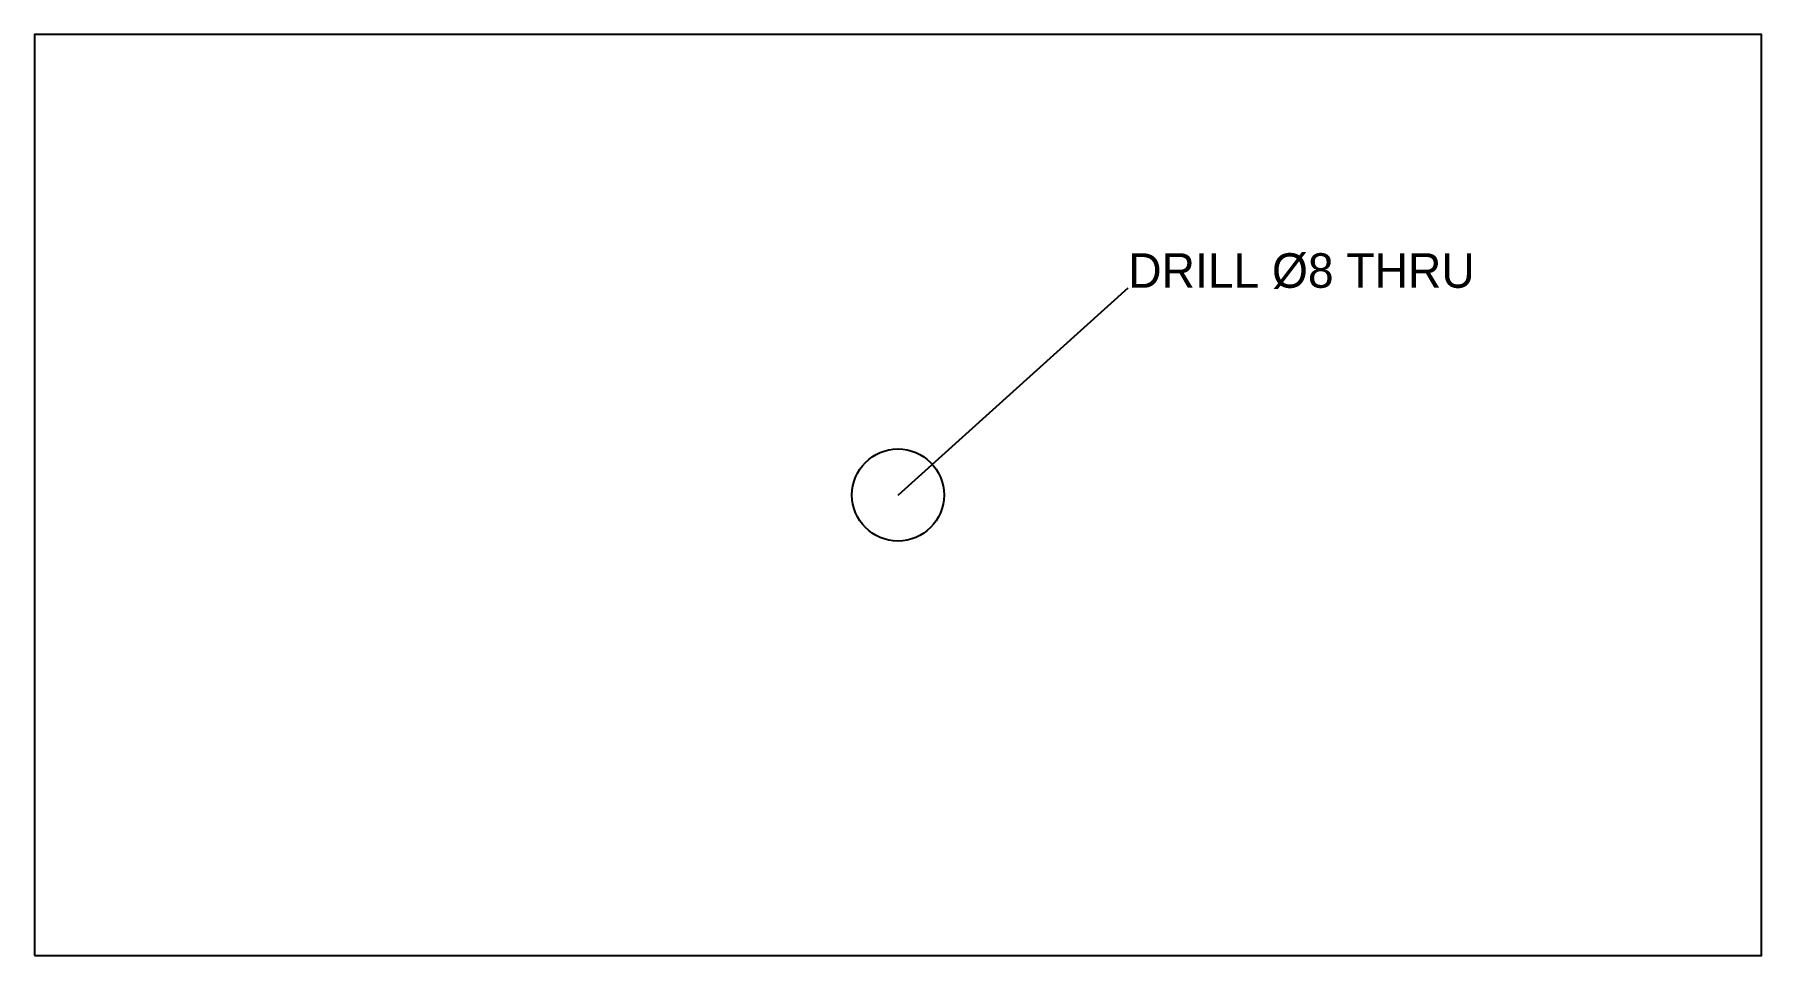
# Model space of a CAD drawing. Header units: millimetres. Extents: x 0 to 150, y 0 to 80.
import ezdxf

# ---------------------------------------------------------------- set-up
doc = ezdxf.new("R2010")
doc.units = ezdxf.units.MM
for name, color, linetype in [('HOLE', 1, 'CONTINUOUS'), ('NOTE', 2, 'CONTINUOUS'), ('OUTLINE', 7, 'CONTINUOUS')]:
    doc.layers.add(name, color=color, linetype=linetype)

msp = doc.modelspace()

# ---------------------------------------------------------------- linework, layer by layer
at = {"layer": 'HOLE'}
msp.add_circle((75, 40), 4, dxfattribs=at)
at = {"layer": 'NOTE'}
msp.add_line((75, 40), (95, 58), dxfattribs=at)
at = {"layer": 'OUTLINE'}
msp.add_lwpolyline([(0, 0), (150, 0), (150, 80), (0, 80)], close=True, dxfattribs=at)

# ---------------------------------------------------------------- texts
at = {"layer": 'NOTE'}
msp.add_text('DRILL Ø8 THRU', height=3, dxfattribs=at).set_placement((95, 58))

doc.saveas('drawing.dxf')
